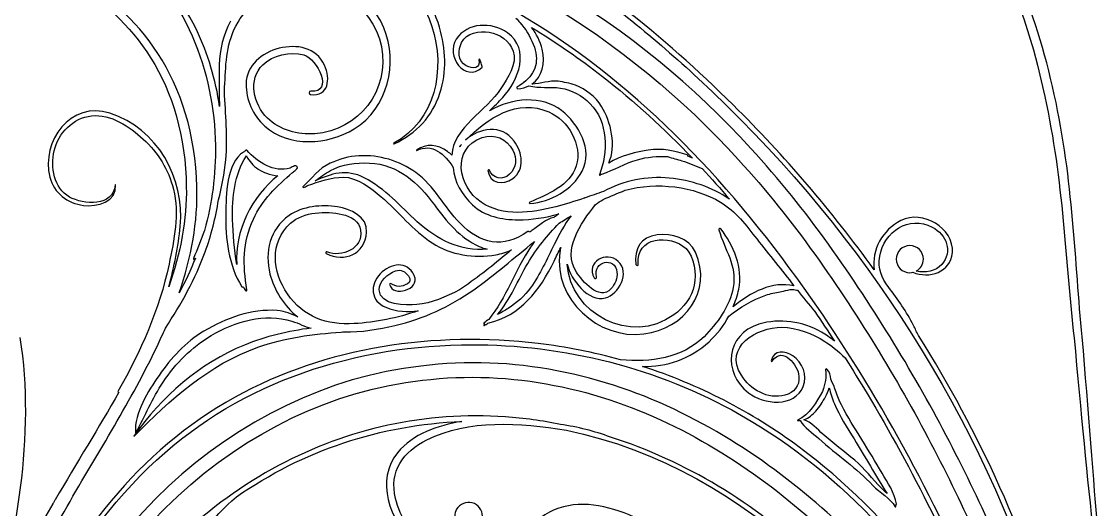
# Model space of a CAD drawing. Extents: x 0 to 115, y 0 to 123.
# Drawn here: x 26.81 to 55.41, y 90.92 to 103.88 of the extents above; entities that cross this region are included whole.
import ezdxf

# ---------------------------------------------------------------- set-up
doc = ezdxf.new("R2010")
doc.units = 0
doc.layers.add('ink_ext_XXXXXX', color=7, linetype='CONTINUOUS')

msp = doc.modelspace()

# ---------------------------------------------------------------- linework, layer by layer
at = {"layer": 'ink_ext_XXXXXX', "color": 7}
for points in [[(42.209858, 101.627141), (42.209858, 101.627141)], [(38.44325, 100.550111), (38.44325, 100.550111)], [(41.406936, 98.720605), (41.406936, 98.720605)], [(39.179497, 97.83725), (39.179497, 97.83725)], [(32.699322, 96.837477), (32.699322, 96.837477)], [(47.29515, 94.999858), (47.29515, 94.999858)], [(47.421797, 93.280066), (47.421797, 93.280066)]]:
    msp.add_lwpolyline(points, dxfattribs=at)
for points in [[(48.049741, 111.683072), (50.421114, 109.878966), (53.064125, 106.399872), (53.978525, 101.886786)], [(54.232877, 101.94323), (53.743575, 104.201008), (52.863747, 106.262641), (51.747911, 107.9274)], [(46.172964, 100.512716), (43.194108, 103.811189), (38.999933, 106.376941), (34.4237, 107.394)], [(34.329861, 106.990069), (38.822839, 105.975833), (42.923175, 103.455589), (45.84488, 100.211797)], [(35.401952, 105.913391), (36.510733, 105.610355), (37.340819, 104.840594), (37.707002, 103.7491)], [(29.473169, 105.777219), (31.176733, 104.675847), (31.929914, 102.531664), (31.960958, 100.587858)], [(31.455075, 103.668314), (31.01375, 104.581655), (30.333947, 105.261458), (29.477755, 105.786039)], [(36.431358, 103.715586), (35.996736, 104.763336), (34.747197, 105.252639), (33.686041, 104.96583)], [(37.910555, 103.728991), (37.714411, 104.406677), (37.272027, 105.075897), (36.679361, 105.495702)], [(41.151172, 105.282977), (42.43493, 104.411969), (43.638961, 103.423839), (44.77808, 102.370444)], [(30.43343, 103.030491), (29.827711, 103.966764), (29.048425, 104.580597), (28.378147, 104.986997)], [(33.798225, 104.796497), (34.926408, 105.094241), (36.14208, 104.356936), (36.3668, 103.214641)], [(28.292775, 104.850119), (28.937652, 104.432783), (29.677075, 103.820008), (30.243636, 102.909136)], [(32.453789, 103.657025), (32.712022, 104.223939), (33.196386, 104.6381), (33.798225, 104.796497)], [(47.59113, 96.799377), (45.516091, 99.714733), (43.043119, 102.3394), (39.925269, 104.143152)], [(45.704827, 101.667005), (44.778786, 102.58458), (43.801239, 103.452766), (42.77395, 104.2571)], [(32.364536, 103.887389), (32.162394, 103.527908), (32.07808, 103.135619), (32.060794, 102.727455)], [(39.715366, 103.579766), (39.299441, 103.874689), (38.65033, 103.864105), (38.354702, 103.409375)], [(39.940439, 103.972408), (39.978539, 103.931133), (40.013464, 103.891269), (40.043802, 103.858108)], [(40.043802, 103.858108), (40.199025, 103.690539), (40.314736, 103.48875), (40.399402, 103.277789)], [(32.070672, 101.627847), (31.969072, 102.333755), (31.766577, 103.025552), (31.455075, 103.668314)], [(32.199436, 102.030014), (32.235066, 102.5807), (32.217075, 103.137383), (32.453789, 103.657025)], [(35.64678, 101.030947), (36.538602, 101.577047), (36.819766, 102.776844), (36.431358, 103.715586)], [(37.707002, 103.7491), (38.080594, 102.636086), (37.805427, 101.2218), (36.695236, 100.652769)], [(37.922197, 101.980625), (38.109169, 102.549655), (38.074597, 103.15855), (37.910555, 103.728991)], [(38.497225, 103.326119), (38.628811, 103.585764), (38.971005, 103.632683), (39.227475, 103.597052)], [(39.227475, 103.597052), (39.508991, 103.556836), (39.768989, 103.365983), (39.867061, 103.096108)], [(39.589425, 101.862797), (40.008525, 102.319644), (40.327436, 103.145497), (39.715366, 103.579766)], [(40.63788, 103.14338), (40.588139, 103.355047), (40.482305, 103.549427), (40.355305, 103.725111)], [(40.355305, 103.725111), (41.004416, 103.328941), (41.632008, 102.895377), (42.234905, 102.424772)], [(34.856205, 102.7204), (34.636425, 103.198061), (34.116783, 103.285902), (33.650058, 103.169839)], [(38.354702, 103.409375), (38.067189, 102.966286), (38.578364, 102.253322), (39.038033, 102.659016)], [(38.622461, 102.705936), (38.387864, 102.830114), (38.39633, 103.127152), (38.497225, 103.326119)], [(40.399402, 103.277789), (40.572616, 102.849869), (40.468547, 102.50838), (40.147166, 102.260377)], [(31.466716, 99.493894), (31.440964, 100.861614), (31.0455, 102.103391), (30.43343, 103.030491)], [(33.650058, 103.169839), (33.200972, 103.058714), (32.780461, 102.715814), (32.775875, 102.227922)], [(33.216141, 102.730277), (33.492014, 102.992039), (33.940394, 103.093286), (34.304108, 102.995566)], [(34.304108, 102.995566), (34.672408, 102.896083), (35.108441, 101.978508), (34.493197, 102.030719)], [(36.3668, 103.214641), (36.596458, 102.051533), (35.766372, 100.987908), (34.601852, 100.899361)], [(39.867061, 103.096108), (39.985947, 102.765908), (39.709016, 102.365505), (39.540389, 102.103039)], [(40.365183, 102.220866), (40.64035, 102.407839), (40.724664, 102.772258), (40.63788, 103.14338)], [(30.243636, 102.909136), (30.816194, 102.006025), (31.177791, 100.812577), (31.188022, 99.48825)], [(32.060794, 102.727455), (32.055502, 102.608569), (32.058325, 102.487919), (32.064322, 102.366211)], [(33.341025, 101.318461), (32.97343, 101.673002), (32.817502, 102.351747), (33.216141, 102.730277)], [(34.48085, 101.942525), (34.971211, 101.875144), (35.023422, 102.35598), (34.856205, 102.7204)], [(38.957952, 102.861511), (39.005577, 102.619152), (38.789677, 102.61633), (38.622461, 102.705936)], [(38.984058, 102.868566), (38.978766, 102.885147), (38.954425, 102.878091), (38.957952, 102.861511)], [(39.045441, 102.687239), (39.015102, 102.793425), (39.020394, 102.748622), (38.984058, 102.868566)], [(39.038033, 102.659016), (39.045441, 102.666072), (39.047911, 102.678419), (39.045441, 102.687239)], [(32.064322, 102.366211), (32.051622, 102.122089), (32.058325, 101.875144), (32.070672, 101.627847)], [(42.234905, 102.424772), (43.083336, 101.762608), (43.878497, 101.031652), (44.624975, 100.25025)], [(44.77808, 102.370444), (48.870302, 98.586902), (52.050947, 93.823697), (53.804252, 88.523211)], [(32.775875, 102.227922), (32.771641, 101.800708), (32.952969, 101.390075), (33.270116, 101.105383)], [(39.540389, 102.103039), (39.163975, 101.52025), (38.268977, 101.050702), (38.235816, 100.331036)], [(39.976069, 102.148194), (39.951727, 102.135494), (39.961958, 102.093866), (39.99018, 102.096336)], [(40.145755, 102.259672), (40.094602, 102.219455), (40.037452, 102.183119), (39.976069, 102.148194)], [(39.99018, 102.096336), (40.103069, 102.105155), (40.200789, 102.133377), (40.285102, 102.174652)], [(40.129527, 102.263552), (40.128116, 102.263552), (40.128116, 102.262847), (40.129527, 102.262847)], [(40.147166, 102.260377), (40.141169, 102.262141), (40.135172, 102.263552), (40.129527, 102.263552)], [(40.129527, 102.262847), (40.134466, 102.262141), (40.140816, 102.26073), (40.145755, 102.259672)], [(40.285102, 102.174652), (40.568383, 102.100922), (40.834025, 102.157719), (41.127183, 102.111505)], [(41.057686, 102.293891), (40.826616, 102.322819), (40.595547, 102.217339), (40.365183, 102.220866)], [(41.517355, 102.187352), (41.366014, 102.24168), (41.216789, 102.273783), (41.057686, 102.293891)], [(41.127183, 102.111505), (41.424575, 102.064939), (41.693391, 101.915714), (41.904352, 101.704047)], [(42.209858, 101.627141), (42.054283, 101.876555), (41.793933, 102.087869), (41.517355, 102.187352)], [(32.23295, 100.207564), (32.295391, 100.814694), (32.225894, 101.422883), (32.199436, 102.030014)], [(34.493197, 102.030719), (34.44275, 102.034952), (34.431108, 101.950286), (34.48085, 101.942525)], [(36.708289, 100.63125), (37.304836, 100.926172), (37.713, 101.341039), (37.922197, 101.980625)], [(38.602352, 100.730027), (39.18373, 101.319166), (39.981361, 101.843394), (40.812152, 101.47968)], [(41.149408, 101.515664), (40.622005, 101.930177), (39.849069, 101.852919), (39.233825, 101.512489)], [(39.233825, 101.512489), (39.361177, 101.632433), (39.485002, 101.74885), (39.589425, 101.862797)], [(53.978525, 101.886786), (54.477705, 99.660405), (54.53168, 97.456955), (54.757811, 95.482811)], [(54.97618, 95.501508), (54.774744, 97.477769), (54.738408, 99.679102), (54.232877, 101.94323)], [(29.156727, 101.447225), (28.122383, 101.784127), (27.324047, 100.698277), (27.564641, 99.749305)], [(41.695508, 99.904527), (41.995722, 100.477086), (41.60308, 101.159005), (41.149408, 101.515664)], [(41.904352, 101.704047), (42.391186, 101.216508), (42.391186, 100.403355), (42.15553, 99.811394)], [(42.402122, 100.116547), (42.609908, 100.58433), (42.46668, 101.213686), (42.209858, 101.627141)], [(49.45168, 97.288327), (48.327377, 98.847252), (47.070783, 100.313397), (45.704827, 101.667005)], [(27.68, 100.444983), (27.78548, 100.918058), (28.184472, 101.321636), (28.671658, 101.377022)], [(28.671658, 101.377022), (29.183539, 101.43523), (29.685189, 101.082805), (30.042552, 100.759661)], [(31.025744, 98.440147), (31.154155, 99.727433), (30.42073, 101.03518), (29.156727, 101.447225)], [(34.601852, 100.899361), (34.146416, 100.864083), (33.672989, 100.996727), (33.341025, 101.318461)], [(40.812152, 101.47968), (41.328266, 101.253902), (41.709619, 100.603733), (41.540991, 100.051989)], [(33.270116, 101.105383), (33.914289, 100.528591), (34.949339, 100.603027), (35.64678, 101.030947)], [(39.892108, 100.707097), (39.554852, 101.159005), (38.968536, 101.061286), (38.602352, 100.730027)], [(30.042552, 100.759661), (30.441897, 100.397005), (30.712125, 99.951094), (30.844416, 99.427572)], [(36.695236, 100.652769), (36.680772, 100.645008), (36.693119, 100.623841), (36.708289, 100.63125)], [(38.123633, 100.425227), (37.854111, 100.621019), (37.574358, 100.655591), (37.301661, 100.460505)], [(37.305894, 100.453097), (37.707708, 100.669702), (38.056958, 100.348322), (38.276033, 100.006127)], [(39.012986, 99.082555), (38.395625, 99.49848), (38.225586, 100.514833), (39.041208, 100.797055)], [(39.041208, 100.797055), (39.37423, 100.912061), (39.693141, 100.767775), (39.855772, 100.465444)], [(39.855772, 99.711558), (40.19338, 99.953916), (40.109419, 100.416408), (39.892108, 100.707097)], [(28.087105, 99.219433), (27.664125, 99.4565), (27.583691, 100.014594), (27.68, 100.444983)], [(31.960958, 100.587858), (31.973305, 99.826564), (31.874175, 99.065269), (31.670975, 98.331844)], [(32.7092, 100.414997), (32.249883, 100.12325), (32.243886, 99.255416), (32.236125, 98.786575)], [(32.736364, 100.423111), (32.727191, 100.422758), (32.717314, 100.420641), (32.7092, 100.414997)], [(32.746594, 100.447452), (32.743419, 100.438986), (32.738833, 100.430872), (32.736364, 100.423111)], [(32.796689, 100.460505), (32.780814, 100.477791), (32.753297, 100.467914), (32.746594, 100.447452)], [(33.943216, 99.990252), (33.520941, 99.851258), (33.078205, 100.146886), (32.796689, 100.460505)], [(37.301661, 100.460505), (37.297427, 100.456977), (37.301308, 100.450627), (37.305894, 100.453097)], [(38.235816, 100.331036), (38.200891, 100.365255), (38.162791, 100.397005), (38.123633, 100.425227)], [(38.490875, 100.6122), (38.474294, 100.592091), (38.458419, 100.571277), (38.44325, 100.550111)], [(38.44325, 100.550111), (38.446777, 100.556814), (38.4496, 100.564575), (38.452775, 100.571277)], [(38.452775, 100.571277), (38.464769, 100.584683), (38.477822, 100.599147), (38.490875, 100.6122)], [(39.855772, 100.465444), (39.976069, 100.2439), (39.951727, 99.999425), (39.769694, 99.823741)], [(43.454458, 100.464739), (43.176469, 100.419936), (42.69528, 100.328919), (42.402122, 100.116547)], [(44.488097, 100.337739), (44.151547, 100.444277), (43.828402, 100.526122), (43.454458, 100.464739)], [(49.973439, 95.338877), (48.89923, 97.084069), (47.684616, 98.876533), (46.172964, 100.512716)], [(32.042802, 99.140764), (32.132408, 99.488955), (32.195555, 99.845261), (32.23295, 100.207564)], [(32.418511, 98.622533), (32.400519, 99.216258), (32.459786, 99.808572), (32.783636, 100.313397)], [(32.783636, 100.313397), (32.785752, 100.308811), (32.787869, 100.30493), (32.790691, 100.299991)], [(32.790691, 100.299991), (32.819619, 100.232964), (32.872536, 100.173697), (32.916633, 100.116547)], [(32.916633, 100.116547), (33.009766, 99.995897), (33.178394, 99.905939), (33.317741, 99.852669)], [(35.010016, 100.116547), (34.693575, 99.977552), (34.533414, 99.712264), (34.282941, 99.4946)], [(35.772016, 100.314808), (35.506375, 100.301402), (35.251669, 100.223439), (35.010016, 100.116547)], [(35.01425, 99.921814), (35.330339, 100.091852), (35.693347, 100.140889), (36.047536, 100.12325)], [(37.285433, 99.867839), (36.839522, 100.186044), (36.31988, 100.342325), (35.772016, 100.314808)], [(36.047536, 100.12325), (36.822941, 100.084091), (37.339761, 99.600433), (37.77403, 99.012)], [(42.220089, 99.827975), (42.544291, 99.934161), (42.831805, 100.119369), (43.166944, 100.210386)], [(43.166944, 100.210386), (43.422355, 100.279883), (43.699991, 100.317983), (43.968102, 100.29223)], [(43.968102, 100.29223), (44.091927, 100.248839), (44.224219, 100.221675), (44.348397, 100.184986)], [(44.348397, 100.184986), (44.531841, 100.131011), (44.702586, 100.046344), (44.880739, 99.978964)], [(44.499386, 100.308105), (44.505383, 100.319394), (44.502561, 100.333152), (44.488097, 100.337739)], [(44.624975, 100.25025), (44.585111, 100.271064), (44.54313, 100.291172), (44.499386, 100.308105)], [(45.84488, 100.211797), (47.324783, 98.605247), (48.523169, 96.834302), (49.586089, 95.103222)], [(32.969902, 98.633116), (33.203794, 99.148525), (33.589733, 99.512944), (34.007422, 99.869602)], [(33.317741, 99.852669), (33.410875, 99.817039), (33.516708, 99.791991), (33.622189, 99.784583)], [(34.061044, 100.045639), (34.021886, 100.029058), (33.981669, 100.010008), (33.943216, 99.990252)], [(34.007422, 99.869602), (34.038819, 99.890064), (34.067747, 99.914052), (34.093852, 99.942275)], [(34.121722, 99.966969), (34.170052, 100.007186), (34.109375, 100.0661), (34.061044, 100.045639)], [(34.093852, 99.942275), (34.103377, 99.950741), (34.11255, 99.95815), (34.121722, 99.966969)], [(35.913833, 99.730255), (35.439347, 99.976141), (35.031889, 99.844555), (34.608908, 99.645236)], [(34.608908, 99.645236), (34.7412, 99.739075), (34.865025, 99.841733), (35.01425, 99.921814)], [(38.449247, 98.529752), (38.035439, 98.948852), (37.77015, 99.522116), (37.285433, 99.867839)], [(38.276033, 100.006127), (38.286264, 99.629714), (38.522272, 99.258944), (38.785444, 99.012)], [(39.227827, 99.938394), (39.218655, 99.957444), (39.192197, 99.94298), (39.195372, 99.924989)], [(39.195372, 99.924989), (39.255344, 99.572916), (39.585897, 99.51753), (39.855772, 99.711558)], [(39.769694, 99.823741), (39.585897, 99.645941), (39.326605, 99.717908), (39.227827, 99.938394)], [(41.540991, 100.051989), (41.376597, 99.51365), (40.769466, 99.28505), (40.304505, 99.084319)], [(40.31403, 99.047277), (40.861894, 99.088552), (41.435511, 99.408522), (41.695508, 99.904527)], [(42.15553, 99.811394), (42.150591, 99.799752), (42.167172, 99.792697), (42.174933, 99.799752)], [(42.174933, 99.799752), (42.185164, 99.80963), (42.195041, 99.819508), (42.204566, 99.82868)], [(42.204566, 99.82868), (42.209858, 99.827269), (42.21515, 99.826564), (42.220089, 99.827975)], [(44.880739, 99.978964), (45.129447, 99.710852), (45.372511, 99.438155), (45.610283, 99.160166)], [(27.564641, 99.749305), (27.672591, 99.322797), (28.036305, 99.051158), (28.460344, 98.997183)], [(29.294664, 99.542577), (29.259386, 98.95485), (28.455052, 99.013411), (28.087105, 99.219433)], [(28.460344, 98.997183), (28.822294, 98.950969), (29.349697, 99.095608), (29.307011, 99.542577)], [(29.307011, 99.542577), (29.306658, 99.550691), (29.295369, 99.550691), (29.294664, 99.542577)], [(33.622189, 99.784583), (32.94168, 99.261414), (32.447439, 98.287041), (32.5314, 97.430497)], [(34.297052, 99.470258), (34.335858, 99.485427), (34.372547, 99.502361), (34.40853, 99.521411)], [(34.40853, 99.521411), (34.712977, 99.6343), (35.032594, 99.741897), (35.356797, 99.74613)], [(35.356797, 99.74613), (35.721569, 99.751422), (36.099747, 99.444505), (36.361508, 99.224372)], [(37.321064, 98.56115), (36.868802, 98.974958), (36.466283, 99.444505), (35.913833, 99.730255)], [(44.010789, 99.72073), (43.416005, 99.78035), (42.786297, 99.654761), (42.264539, 99.364777)], [(42.840977, 99.397939), (43.676708, 99.6343), (44.674364, 99.500597), (45.369336, 99.08573)], [(45.610283, 99.160166), (45.143205, 99.48825), (44.598516, 99.661816), (44.010789, 99.72073)], [(31.188022, 99.48825), (31.208483, 98.629236), (31.033505, 97.733886), (30.723766, 96.837125)], [(30.844416, 99.427572), (31.009516, 98.775286), (30.86523, 98.077844), (30.728705, 97.435083)], [(30.997169, 96.674494), (31.319608, 97.622055), (31.501641, 98.577377), (31.466716, 99.493894)], [(34.282941, 99.4946), (34.273416, 99.485427), (34.283647, 99.465672), (34.297052, 99.470258)], [(36.361508, 99.224372), (36.826116, 98.830672), (37.202177, 98.33643), (37.715116, 97.998469)], [(42.264539, 99.364777), (42.10085, 99.31045), (41.937514, 99.253652), (41.773472, 99.198266)], [(42.25713, 99.152758), (42.449394, 99.238836), (42.644127, 99.320327), (42.840977, 99.397939)], [(31.687908, 97.763519), (31.850186, 98.208725), (31.96625, 98.671216), (32.042802, 99.140764)], [(35.198752, 98.958377), (34.785297, 99.0247), (34.265302, 98.977075), (33.914994, 98.727661)], [(35.975216, 98.282808), (36.008377, 98.708964), (35.542005, 98.902991), (35.198752, 98.958377)], [(37.77403, 99.012), (38.095764, 98.575966), (38.457714, 98.129702), (38.964655, 97.905689)], [(38.785444, 99.012), (39.11, 98.706847), (39.5672, 98.614772), (39.998294, 98.613361)], [(40.997361, 98.960494), (40.350014, 98.795747), (39.600361, 98.687091), (39.012986, 99.082555)], [(40.304505, 99.084319), (40.286161, 99.076911), (40.295333, 99.045866), (40.31403, 99.047277)], [(41.748072, 99.189094), (41.499716, 99.105486), (41.24995, 99.0247), (40.997361, 98.960494)], [(41.545225, 97.228002), (41.166341, 97.821022), (41.655997, 98.513877), (42.052519, 99.017644)], [(41.766769, 99.197561), (41.760419, 99.194739), (41.754422, 99.191916), (41.748072, 99.189094)], [(41.773472, 99.198266), (41.771708, 99.198266), (41.769239, 99.198266), (41.766769, 99.197561)], [(42.052519, 99.017644), (42.11743, 99.066327), (42.186222, 99.111836), (42.25713, 99.152758)], [(45.369336, 99.08573), (45.77503, 98.844077), (46.053019, 98.46343), (46.34018, 98.100422)], [(32.236125, 98.786575), (32.224836, 98.117708), (32.305975, 97.414269), (32.659811, 96.835008)], [(33.914994, 98.727661), (33.403466, 98.365358), (33.264119, 97.758933), (33.409464, 97.172616)], [(33.956269, 98.524461), (34.298816, 98.835258), (34.901008, 98.853602), (35.326811, 98.757294)], [(35.326811, 98.757294), (35.549414, 98.706847), (35.781541, 98.581611), (35.814702, 98.335019)], [(39.998294, 98.613361), (40.365889, 98.612302), (40.723958, 98.674391), (41.074619, 98.771405)], [(40.944444, 98.677919), (40.749005, 98.646169), (40.534516, 98.442616), (40.386702, 98.343839)], [(41.031227, 98.733658), (41.0023, 98.715314), (40.973019, 98.697322), (40.944444, 98.677919)], [(41.406936, 98.720605), (41.219258, 98.494827), (41.085202, 98.217191), (40.95785, 97.960369)], [(41.074619, 98.771405), (41.060155, 98.759411), (41.045691, 98.746358), (41.031227, 98.733658)], [(41.085908, 98.521639), (41.191036, 98.59043), (41.29828, 98.657458), (41.406936, 98.720605)], [(49.601611, 97.645691), (49.707797, 98.306797), (50.379133, 98.741419), (50.992614, 98.419333)], [(51.529189, 97.742705), (51.576108, 98.402047), (50.7305, 98.884647), (50.160764, 98.596075)], [(30.723766, 96.837125), (30.870522, 97.365586), (30.972475, 97.903925), (31.025744, 98.440147)], [(32.5314, 97.430497), (32.453436, 97.825961), (32.430152, 98.244355), (32.418511, 98.622533)], [(32.7981, 96.754927), (32.682389, 97.420266), (32.685211, 98.005525), (32.969902, 98.633116)], [(33.874777, 96.646625), (33.465555, 97.229766), (33.397822, 98.018577), (33.956269, 98.524461)], [(39.179497, 97.83725), (38.471472, 97.767047), (37.83753, 98.087369), (37.321064, 98.56115)], [(40.254764, 98.302916), (39.59013, 97.833016), (38.993936, 97.978008), (38.449247, 98.529752)], [(40.254058, 97.457661), (40.498533, 97.865472), (40.774052, 98.205902), (41.085908, 98.521639)], [(45.376039, 98.376294), (45.357341, 98.399225), (45.322416, 98.374177), (45.328766, 98.348777)], [(45.856522, 96.773625), (45.977525, 97.324664), (45.71153, 97.947316), (45.376039, 98.376294)], [(50.160764, 98.596075), (49.678516, 98.351952), (49.374775, 97.811144), (49.45168, 97.288327)], [(50.992614, 98.419333), (51.370439, 98.220366), (51.549297, 97.770575), (51.243439, 97.425205)], [(31.670975, 98.331844), (31.58278, 98.084547), (31.484355, 97.83725), (31.378522, 97.589247)], [(34.901008, 97.717658), (35.395955, 97.485177), (35.92865, 97.689083), (35.975216, 98.282808)], [(35.814702, 98.335019), (35.880672, 97.843247), (35.320108, 97.604416), (34.919, 97.76105)], [(40.293922, 98.282808), (40.291452, 98.300447), (40.27205, 98.315616), (40.254764, 98.302916)], [(40.386702, 98.343839), (40.355305, 98.323025), (40.324966, 98.302916), (40.293922, 98.282808)], [(43.690819, 98.215075), (43.249494, 98.162511), (43.069577, 97.83725), (43.12708, 97.425911)], [(43.188111, 97.434377), (43.105208, 98.160394), (44.038305, 98.249294), (44.457052, 97.849244)], [(44.703644, 97.753994), (44.5329, 98.133583), (44.076758, 98.261641), (43.690819, 98.215075)], [(45.328766, 98.348777), (45.480814, 97.804089), (45.812777, 97.414622), (45.70765, 96.8149)], [(46.34018, 98.100422), (46.667558, 97.688025), (46.995994, 97.277391), (47.32055, 96.861819)], [(37.715116, 97.998469), (38.210416, 97.672502), (38.829189, 97.594186), (39.403864, 97.685202)], [(38.820722, 96.75775), (39.381639, 97.15145), (39.893166, 97.607944), (40.42833, 98.034805)], [(38.964655, 97.905689), (39.037327, 97.873939), (39.108589, 97.851714), (39.179497, 97.83725)], [(40.328141, 97.890519), (39.912922, 97.279155), (39.687144, 96.537264), (39.217244, 95.969644)], [(39.403864, 97.685202), (39.554852, 97.708486), (39.690319, 97.7547), (39.819789, 97.813261)], [(39.819789, 97.813261), (39.765814, 97.768458), (39.712191, 97.723655), (39.658569, 97.679911)], [(40.42833, 98.034805), (40.394111, 97.986122), (40.360597, 97.938144), (40.328141, 97.890519)], [(40.95785, 97.960369), (40.762411, 97.56808), (40.585669, 97.169794), (40.3292, 96.811725)], [(40.952911, 97.517633), (41.011472, 97.637577), (41.068622, 97.758933), (41.127889, 97.879583)], [(41.127889, 97.879583), (41.120127, 97.83725), (41.112366, 97.795269), (41.106369, 97.752583)], [(42.655769, 97.509519), (42.330508, 97.808322), (41.793933, 97.488), (42.015125, 97.0689)], [(44.457052, 97.849244), (44.687064, 97.629111), (44.72728, 97.175791), (44.674011, 96.88228)], [(50.39783, 97.928266), (50.202039, 97.928266), (50.038702, 97.76493), (50.038702, 97.569139)], [(50.757664, 97.569139), (50.757664, 97.76493), (50.593622, 97.928266), (50.39783, 97.928266)], [(30.634161, 95.739986), (31.055025, 96.379572), (31.427911, 97.050555), (31.687908, 97.763519)], [(31.427911, 97.599125), (31.303733, 97.279155), (31.156977, 96.972591), (30.997169, 96.674494)], [(31.378522, 97.589247), (31.36935, 97.567375), (31.399689, 97.547266), (31.412036, 97.569491)], [(31.412036, 97.569491), (31.417327, 97.579016), (31.422266, 97.589247), (31.427911, 97.599125)], [(34.919, 97.76105), (34.894305, 97.770927), (34.876314, 97.728594), (34.901008, 97.717658)], [(37.238866, 97.136633), (37.047661, 97.546914), (36.61198, 97.454839), (36.337519, 97.182141)], [(39.658569, 97.679911), (39.264516, 97.354297), (38.865877, 97.03468), (38.439369, 96.75775)], [(39.195019, 95.86875), (40.068497, 96.062425), (40.574027, 96.747519), (40.952911, 97.517633)], [(41.106369, 97.752583), (40.931391, 96.500575), (42.131894, 95.432364), (43.33663, 95.581941)], [(42.07933, 97.096064), (41.986902, 97.52363), (42.566516, 97.648514), (42.622608, 97.222358)], [(42.314633, 96.53938), (42.665647, 96.633572), (42.982441, 97.210364), (42.655769, 97.509519)], [(43.33663, 95.581941), (44.4186, 95.715997), (45.174955, 96.71083), (44.703644, 97.753994)], [(49.837619, 96.817722), (49.636183, 97.079483), (49.547636, 97.313022), (49.601611, 97.645691)], [(50.038702, 97.569139), (50.038702, 97.372994), (50.202039, 97.208952), (50.39783, 97.208952)], [(50.479322, 97.219183), (50.901597, 97.0435), (51.4925, 97.218125), (51.529189, 97.742705)], [(50.568575, 97.253755), (50.680405, 97.315139), (50.757664, 97.434377), (50.757664, 97.569139)], [(30.728705, 97.435083), (30.471177, 96.223644), (29.982933, 95.126152), (29.373686, 94.054061)], [(36.308239, 96.750694), (36.299066, 96.980705), (36.545658, 97.188491), (36.74145, 97.256577)], [(36.74145, 97.256577), (36.891733, 97.308789), (36.997214, 97.241408), (37.086114, 97.123227)], [(39.447255, 96.099114), (39.794036, 96.486111), (39.993355, 97.025155), (40.254058, 97.457661)], [(44.129675, 96.089941), (42.98738, 95.254916), (41.381889, 96.134744), (41.302866, 97.432966)], [(41.302866, 97.432966), (41.394236, 97.020922), (41.863783, 96.418025), (42.314633, 96.53938)], [(42.461389, 96.781033), (42.156941, 96.44413), (41.695508, 96.994111), (41.545225, 97.228002)], [(42.622608, 97.222358), (42.643775, 97.061491), (42.566516, 96.896744), (42.461389, 96.781033)], [(43.12708, 97.425911), (43.132725, 97.392397), (43.191639, 97.400158), (43.188111, 97.434377)], [(50.39783, 97.208952), (50.426052, 97.208952), (50.453216, 97.213186), (50.479322, 97.219183)], [(51.243439, 97.425205), (51.078339, 97.238233), (50.809169, 97.195194), (50.568575, 97.253755)], [(33.409464, 97.172616), (33.512827, 96.756339), (33.788347, 96.3196), (34.147475, 96.033497)], [(36.337519, 97.182141), (36.047536, 96.892511), (36.083872, 96.452597), (36.482158, 96.289966)], [(36.585875, 96.899919), (36.662075, 96.543966), (37.41455, 96.759866), (37.238866, 97.136633)], [(37.086114, 97.123227), (37.238866, 96.922497), (36.937594, 96.854058), (36.845166, 96.84665)], [(42.015125, 97.0689), (42.034527, 97.031858), (42.087444, 97.057964), (42.07933, 97.096064)], [(47.32055, 96.861819), (46.756458, 96.988466), (46.166966, 96.693544), (45.705533, 96.298786)], [(32.659811, 96.835008), (32.669336, 96.819133), (32.693677, 96.823719), (32.699322, 96.837477)], [(32.699322, 96.837477), (32.716608, 96.803964), (32.735305, 96.770097), (32.755061, 96.736936)], [(32.755061, 96.736936), (32.769877, 96.712947), (32.802333, 96.729527), (32.7981, 96.754927)], [(35.648897, 95.856402), (34.911591, 95.813716), (34.306225, 96.030675), (33.874777, 96.646625)], [(37.305894, 96.361227), (37.029316, 96.331947), (36.325877, 96.33865), (36.308239, 96.750694)], [(36.6081, 96.922497), (36.593989, 96.927789), (36.583405, 96.911914), (36.585875, 96.899919)], [(36.845166, 96.84665), (36.753797, 96.839594), (36.687475, 96.891452), (36.6081, 96.922497)], [(36.724164, 95.807014), (37.489691, 95.985166), (38.177255, 96.306547), (38.820722, 96.75775)], [(38.439369, 96.75775), (38.083769, 96.561252), (37.7003, 96.403208), (37.305894, 96.361227)], [(40.3292, 96.811725), (40.169744, 96.588769), (39.961958, 96.41238), (39.735122, 96.260686)], [(44.674011, 96.88228), (44.61545, 96.553844), (44.391436, 96.2815), (44.129675, 96.089941)], [(45.70765, 96.8149), (45.621572, 96.322775), (45.280436, 95.851111), (44.93295, 95.509622)], [(45.705533, 96.298786), (45.769386, 96.452597), (45.821244, 96.6117), (45.856522, 96.773625)], [(46.576541, 96.613464), (46.700014, 96.655797), (46.828072, 96.67908), (46.95613, 96.701658)], [(46.95613, 96.701658), (47.031625, 96.715064), (47.289505, 96.794791), (47.355122, 96.75775)], [(47.355122, 96.75775), (47.381227, 96.743286), (47.398866, 96.74258), (47.412272, 96.746108)], [(47.412272, 96.746108), (47.562908, 96.55455), (47.71813, 96.366519), (47.873352, 96.178489)], [(52.15043, 88.625869), (50.920647, 91.497833), (49.402291, 94.253027), (47.59113, 96.799377)], [(50.494491, 95.808777), (50.313869, 96.1672), (50.081036, 96.500575), (49.837619, 96.817722)], [(45.591233, 96.056427), (45.892858, 96.286439), (46.212475, 96.488227), (46.576541, 96.613464)], [(33.604197, 96.203183), (32.908519, 96.257864), (32.247061, 96.004569), (31.656158, 95.656025)], [(31.851597, 95.539608), (32.484833, 95.912141), (33.268, 96.146386), (33.993664, 95.92343)], [(34.147475, 96.033497), (33.978847, 96.115694), (33.818333, 96.185897), (33.604197, 96.203183)], [(37.3447, 96.200714), (36.802127, 96.0021), (36.210872, 95.889564), (35.648897, 95.856402)], [(36.482158, 96.289966), (36.771083, 96.172844), (37.061772, 96.153441), (37.3447, 96.200714)], [(39.735122, 96.260686), (39.643047, 96.19895), (39.544269, 96.149914), (39.447255, 96.099114)], [(47.873352, 96.178489), (48.050094, 95.918491), (48.223661, 95.657436), (48.3937, 95.394616)], [(33.993664, 95.92343), (34.184164, 95.864869), (34.321041, 95.767855), (34.502369, 95.736458)], [(35.379022, 95.639444), (35.830577, 95.625686), (36.292011, 95.70753), (36.724164, 95.807014)], [(39.087422, 95.871925), (39.076486, 95.861694), (39.088833, 95.846172), (39.10118, 95.848994)], [(39.089539, 95.824652), (39.080719, 95.815833), (39.091655, 95.799605), (39.10365, 95.807014)], [(39.217244, 95.969644), (39.172089, 95.940011), (39.128344, 95.908966), (39.087422, 95.871925)], [(39.113175, 95.851111), (39.105414, 95.842644), (39.098005, 95.833472), (39.089539, 95.824652)], [(39.10118, 95.848994), (39.105414, 95.849347), (39.109647, 95.850758), (39.113175, 95.851111)], [(39.10365, 95.807014), (39.134694, 95.826064), (39.16468, 95.847583), (39.195019, 95.86875)], [(45.067005, 95.375566), (45.280083, 95.571005), (45.455414, 95.80278), (45.591233, 96.056427)], [(46.389922, 95.840175), (45.515386, 95.573827), (45.423664, 94.553594), (46.112286, 94.019489)], [(48.054327, 95.627802), (47.556911, 95.917433), (46.940255, 96.008097), (46.389922, 95.840175)], [(50.627489, 95.543136), (50.583391, 95.631683), (50.538589, 95.720583), (50.494491, 95.808777)], [(30.409794, 95.249977), (30.487405, 95.412608), (30.562194, 95.575944), (30.634161, 95.739986)], [(31.656158, 95.656025), (31.160858, 95.363925), (30.787266, 94.948352), (30.463064, 94.478805)], [(30.57313, 94.301005), (30.913914, 94.813944), (31.321019, 95.2274), (31.851597, 95.539608)], [(40.533105, 95.326883), (37.783908, 95.654614), (34.907711, 95.24645), (32.470369, 93.897427)], [(34.502369, 95.736458), (33.895944, 95.662022), (33.301161, 95.518089), (32.733894, 95.288077)], [(33.089847, 95.230222), (33.800694, 95.483869), (34.553169, 95.579472), (35.302116, 95.6338)], [(35.302116, 95.6338), (35.327516, 95.635564), (35.352916, 95.637327), (35.379022, 95.639444)], [(44.93295, 95.509622), (44.360039, 94.94553), (43.504905, 94.81465), (42.7168, 94.895436)], [(45.925314, 94.483391), (45.448358, 95.249625), (46.338769, 95.758683), (46.998816, 95.758683)], [(46.998816, 95.758683), (47.393222, 95.758683), (47.812675, 95.59323), (48.140758, 95.385797)], [(48.3937, 95.394616), (48.282222, 95.484575), (48.166158, 95.562891), (48.054327, 95.627802)], [(54.347883, 87.188652), (53.529439, 90.1474), (52.256969, 92.955864), (50.627489, 95.543136)], [(55.406216, 90.234183), (55.270397, 91.731725), (55.139516, 93.518544), (54.97618, 95.501508)], [(25.920344, 87.603166), (26.677405, 90.094483), (27.188227, 92.876489), (26.7783, 95.488455)], [(28.021136, 90.9983), (28.859689, 92.4588), (29.740222, 93.840983), (30.409794, 95.249977)], [(32.733894, 95.288077), (31.550325, 94.807241), (30.523036, 93.911891), (29.796666, 92.870844)], [(29.804427, 92.865552), (30.752341, 93.839572), (31.789508, 94.767025), (33.089847, 95.230222)], [(30.186133, 92.03335), (32.419569, 94.205755), (35.412889, 95.233044), (38.493697, 95.293369)], [(38.493697, 95.293369), (40.993127, 95.342405), (43.472097, 94.756089), (45.670608, 93.562641)], [(42.7168, 94.895436), (42.002777, 95.093697), (41.273233, 95.239041), (40.533105, 95.326883)], [(43.300647, 94.720458), (43.938116, 94.705641), (44.567825, 94.920483), (45.067005, 95.375566)], [(46.7427, 94.860158), (47.027744, 95.2782), (47.431322, 94.750444), (47.454958, 94.456933)], [(48.140758, 95.385797), (48.282927, 95.295486), (48.511175, 95.12333), (48.678391, 94.948352)], [(52.670072, 90.175622), (51.937, 91.84285), (51.043414, 93.586983), (49.973439, 95.338877)], [(54.757811, 95.482811), (54.944783, 93.501964), (55.108119, 91.717614), (55.276747, 90.220777)], [(44.329347, 93.489264), (42.297347, 94.495033), (39.866355, 95.044661), (37.415255, 94.730689)], [(47.29515, 94.999858), (47.074311, 95.141675), (46.7935, 95.17413), (46.714125, 94.8718)], [(47.570316, 94.189175), (47.688497, 94.472808), (47.545269, 94.839344), (47.29515, 94.999858)], [(48.678391, 94.948352), (48.877711, 94.632264), (49.07315, 94.314411), (49.264355, 93.996911)], [(49.586089, 95.103222), (50.643011, 93.367555), (51.526366, 91.641766), (52.250619, 89.991119)], [(37.415255, 94.730689), (32.491183, 94.175064), (27.95305, 90.042625), (26.984322, 84.923466)], [(37.461469, 94.351452), (39.831077, 94.646022), (42.177402, 94.108741), (44.150489, 93.125197)], [(47.46025, 92.574511), (46.196247, 93.515722), (44.788311, 94.237858), (43.300647, 94.720458)], [(46.714125, 94.8718), (46.709186, 94.853808), (46.732822, 94.845341), (46.7427, 94.860158)], [(48.196497, 94.646375), (48.178505, 94.664366), (48.152752, 94.646022), (48.156986, 94.623091)], [(48.299861, 94.378616), (48.299861, 94.478805), (48.271639, 94.572997), (48.196497, 94.646375)], [(30.463064, 94.478805), (30.180841, 94.0717), (29.799489, 93.481502), (29.839, 92.959744)], [(47.081014, 93.9574), (46.627341, 93.829694), (46.156736, 94.110505), (45.925314, 94.483391)], [(47.454958, 94.456933), (47.476477, 94.196583), (47.319139, 94.023722), (47.081014, 93.9574)], [(48.156986, 94.623091), (48.184855, 94.453758), (48.152752, 94.252322), (48.080786, 94.056177)], [(48.580672, 93.69705), (48.469194, 93.916125), (48.413455, 94.163422), (48.299861, 94.378616)], [(27.304644, 84.863141), (28.26173, 89.828136), (32.706025, 93.838514), (37.461469, 94.351452)], [(29.852052, 92.955864), (30.092294, 93.407772), (30.28738, 93.870616), (30.57313, 94.301005)], [(46.112286, 94.019489), (46.522566, 93.700577), (47.335719, 93.625789), (47.570316, 94.189175)], [(48.15628, 93.909422), (48.192969, 93.979625), (48.232127, 94.064997), (48.26035, 94.153544)], [(48.26035, 94.153544), (48.293864, 94.009258), (48.332316, 93.86603), (48.395464, 93.724919)], [(32.470369, 93.897427), (29.931427, 92.492666), (28.10298, 90.117061), (26.984675, 87.475814)], [(29.395558, 94.032541), (28.868861, 93.103677), (28.281133, 92.163172), (27.708222, 91.179275)], [(29.373686, 94.054061), (29.364514, 94.03748), (29.382152, 94.025486), (29.395558, 94.032541)], [(48.080786, 94.056177), (47.90475, 93.763725), (47.749175, 93.439522), (47.417916, 93.29453)], [(47.901575, 93.53583), (48.002469, 93.64625), (48.085725, 93.776425), (48.15628, 93.909422)], [(49.264355, 93.996911), (50.484966, 91.961736), (51.537302, 89.82355), (52.424186, 87.623275)], [(39.65998, 93.380255), (37.544725, 93.53583), (35.467569, 93.062402), (33.635947, 92.086972)], [(45.670608, 93.562641), (48.445205, 92.057339), (50.60738, 89.651041), (52.244975, 86.987922)], [(47.59748, 93.310405), (47.717425, 93.35168), (47.817966, 93.433172), (47.901575, 93.53583)], [(48.395464, 93.724919), (48.541866, 93.397894), (48.726016, 93.095564), (48.915811, 92.792527)], [(49.122539, 92.778769), (48.935214, 93.081452), (48.743655, 93.380255), (48.580672, 93.69705)], [(32.517641, 91.253711), (34.279766, 92.486316), (36.355864, 93.177408), (38.503222, 93.258194)], [(38.503222, 93.258194), (37.861872, 93.151302), (37.205, 92.924819), (36.795072, 92.427755)], [(37.577886, 92.771714), (38.691958, 93.318519), (40.034983, 93.2335), (41.27923, 93.024655)], [(41.120127, 93.181641), (40.641408, 93.276891), (40.153869, 93.344272), (39.65998, 93.380255)], [(49.447094, 89.632697), (48.061383, 91.081555), (46.375458, 92.482436), (44.329347, 93.489264)], [(47.417916, 93.29453), (47.410155, 93.291002), (47.414741, 93.280066), (47.421797, 93.280066)], [(47.421797, 93.280066), (47.444375, 93.280066), (47.465894, 93.281477), (47.487414, 93.284652)], [(47.487414, 93.284652), (47.586544, 93.092036), (47.822905, 92.948808), (47.979891, 92.806286)], [(47.585133, 93.304408), (47.589366, 93.306525), (47.5936, 93.308289), (47.59748, 93.310405)], [(48.092427, 92.918822), (47.9492, 93.042647), (47.779514, 93.245847), (47.585133, 93.304408)], [(29.839, 92.959744), (29.839352, 92.953041), (29.848525, 92.949866), (29.852052, 92.955864)], [(42.446572, 92.841916), (42.02853, 93.005252), (41.574858, 93.107205), (41.120127, 93.181641)], [(41.27923, 93.024655), (46.211064, 92.005833), (49.871133, 87.96935), (52.273197, 83.571975)], [(44.150489, 93.125197), (46.135216, 92.1413), (47.7841, 90.764761), (49.139119, 89.339891)], [(29.796666, 92.870844), (29.793844, 92.866964), (29.800194, 92.861672), (29.804427, 92.865552)], [(36.742861, 91.210319), (36.566825, 91.93175), (36.94853, 92.463033), (37.577886, 92.771714)], [(47.826433, 89.626347), (46.27668, 91.083672), (44.448586, 92.209386), (42.446572, 92.841916)], [(47.979891, 92.806286), (48.217664, 92.588269), (48.473075, 92.389655), (48.724252, 92.187161)], [(48.934861, 92.225614), (48.65405, 92.456683), (48.367947, 92.68105), (48.092427, 92.918822)], [(48.915811, 92.792527), (49.212497, 92.318747), (49.487664, 91.816039), (49.794227, 91.344727)], [(49.662641, 91.886241), (49.485194, 92.185397), (49.303866, 92.482789), (49.122539, 92.778769)], [(36.795072, 92.427755), (36.208755, 91.716908), (36.580936, 90.601425), (37.22793, 90.066966)], [(53.176661, 85.615616), (51.754614, 88.289319), (49.904647, 90.754883), (47.46025, 92.574511)], [(33.633477, 92.085561), (32.688739, 91.581794), (31.807852, 90.943619), (31.022569, 90.188322)], [(33.635241, 92.087677), (33.634536, 92.086972), (33.63383, 92.086266), (33.633477, 92.085561)], [(33.635947, 92.086972), (33.635947, 92.087677), (33.635947, 92.087677), (33.635241, 92.087677)], [(48.724252, 92.187161), (48.968022, 91.990311), (49.196269, 91.784994), (49.414991, 91.56098)], [(49.644297, 91.484427), (49.398058, 91.729255), (49.2065, 92.002658), (48.934861, 92.225614)], [(26.264655, 82.974722), (26.158822, 86.335636), (27.801708, 89.713836), (30.186133, 92.03335)], [(50.044347, 91.06568), (49.990372, 91.357427), (49.81363, 91.634711), (49.662641, 91.886241)], [(44.262672, 90.002408), (43.174705, 90.826497), (41.370952, 91.685864), (40.2657, 90.390464)], [(49.414991, 91.56098), (49.60655, 91.363072), (49.872191, 91.230427), (50.011891, 90.98948)], [(30.811608, 86.60163), (30.214355, 88.226172), (31.235647, 90.185147), (32.517641, 91.253711)], [(49.794227, 91.344727), (49.743427, 91.391647), (49.691569, 91.437155), (49.644297, 91.484427)], [(27.646133, 91.073441), (26.987144, 89.936439), (26.34403, 88.728527), (25.86778, 87.426072)], [(25.911525, 86.289775), (26.377897, 87.986283), (27.183289, 89.540975), (28.021136, 90.9983)], [(27.647191, 91.080144), (27.64578, 91.077675), (27.64578, 91.075205), (27.646133, 91.073441)], [(27.689877, 91.14823), (27.675766, 91.125652), (27.661302, 91.103075), (27.647191, 91.080144)], [(27.708222, 91.179275), (27.701872, 91.16975), (27.695875, 91.158814), (27.689877, 91.14823)], [(37.683366, 90.002408), (37.169722, 90.155514), (36.861041, 90.728777), (36.742861, 91.210319)], [(38.363169, 90.926686), (38.330361, 90.869183), (38.313075, 90.807447), (38.313075, 90.740419)], [(38.780152, 91.096372), (38.620344, 91.140116), (38.447483, 91.069208), (38.363169, 90.926686)], [(39.051086, 90.740419), (39.051086, 90.904461), (38.938197, 91.052627), (38.780152, 91.096372)], [(50.011891, 90.98948), (50.01683, 90.981014), (50.028825, 90.986658), (50.027061, 90.995477)], [(50.016125, 91.03393), (50.031647, 91.031814), (50.047522, 91.045219), (50.044347, 91.06568)], [(50.027061, 90.995477), (50.024591, 91.009236), (50.019652, 91.020877), (50.016125, 91.03393)]]:
    msp.add_open_spline(points, degree=3, dxfattribs=at)

doc.saveas('drawing.dxf')
